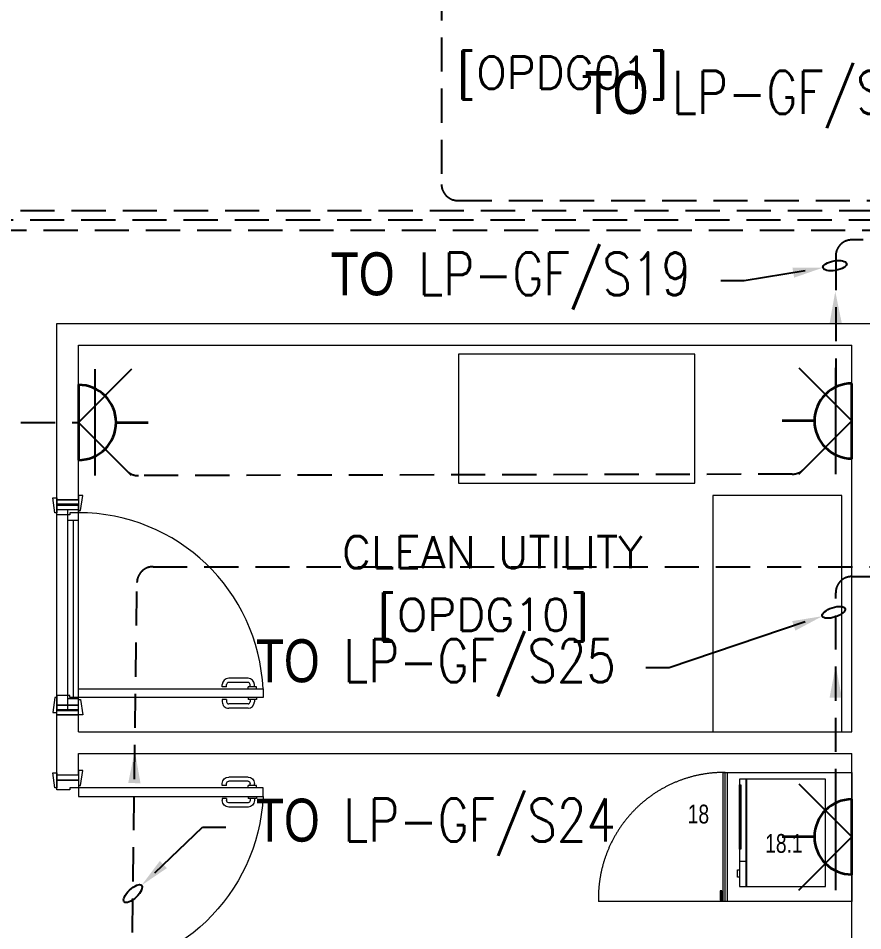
# Model space of a CAD drawing. Header units: inches. Extents: x -12418 to 57169, y -29325 to 19878.
# Drawn here: x 10218 to 14148, y -5573 to -1326 of the extents above; entities that cross this region are included whole.
import ezdxf
from ezdxf import colors
from ezdxf.entities.mleader import LeaderData, LeaderLine
from ezdxf.enums import TextEntityAlignment as Align
from ezdxf.math import Vec2, Vec3

# ---------------------------------------------------------------- set-up
doc = ezdxf.new("R2010")
doc.units = ezdxf.units.IN
doc.header["$LTSCALE"] = 25
doc.header["$MEASUREMENT"] = 0
for name, pattern in [('00-Ground Floor$0$DASHED', [0.75, 0.5, -0.25]), ('DASHDOT', [25.4, 12.7, -6.35, 0, -6.35]), ('HIDDEN', [9.525, 6.35, -3.175])]:
    doc.linetypes.add(name, pattern=pattern)
doc.layers.get('0').update_dxf_attribs({"color": 8})
doc.layers.get('Defpoints').update_dxf_attribs({"color": 8})
for name, color, linetype, lineweight in [('00-Ground Floor$0$72_EGR_BASE_TEXT', 252, 'Continuous', 5), ('00-Ground Floor$0$72_EGR_EQP_TAG', 142, 'Continuous', 5), ('00-Ground Floor$0$Aluminum', 251, 'Continuous', 5), ('00-Ground Floor$0$LOADING', 253, 'Continuous', 5), ('00-Ground Floor$0$Walls', 251, 'Continuous', 5), ('00-Ground Floor$0$Wooden Joinery', 251, 'Continuous', 5), ('E-LITE-CIRC @ 100', 6, 'Continuous', 25), ('E-LITE-CLNG-CNDT', 6, 'DASHDOT', 35), ('E-LITE-EXIT-NUMB', 6, 'Continuous', 25), ('E-POWR-FLOR-CNDT', 6, 'HIDDEN', 25), ('E-POWR-FLOR-CNDT @ 100', 6, 'HIDDEN', 25), ('E-POWR-WALL @ 100', 4, 'Continuous', 35)]:
    doc.layers.add(name, color=color, linetype=linetype, lineweight=lineweight)
doc.styles.add('00-Ground Floor$0$SIMPLEX', font='SIMPLEX.shx', dxfattribs={"height": 150})
doc.styles.add('00-Ground Floor$0$X3G_ENTITY_257CFD', font='swisscl.ttf', dxfattribs={"height": 200})
doc.styles.add('DC_Simplex', font='SIMPLEX.shx', dxfattribs={"width": 0.7})

# ---------------------------------------------------------------- blocks, each defined once
blk = doc.blocks.new('00-Ground Floor$0$A$C72370EFE')
at = {"layer": '00-Ground Floor$0$Wooden Joinery'}
for p, q in [((-0.01, -0.04), (-0.02, -0.04)), ((-0.01, -0.03), (-0.01, -0.07)), ((0, -0.03), (-0.01, -0.03)), ((0.04, -0.03), (0.05, -0.03)), ((0.05, -0.03), (0.05, -0.07)), ((0.05, -0.04), (0.06, -0.04)), ((-0.05, -0.07), (-0.05, -0.16)), ((-0.03, -0.07), (-0.03, -0.16)), ((-0.01, -0.06), (-0.02, -0.06)), ((0, -0.07), (-0.01, -0.07)), ((0.04, -0.07), (0.05, -0.07)), ((0.05, -0.06), (0.06, -0.06)), ((0.07, -0.07), (0.07, -0.16)), ((0.09, -0.07), (0.09, -0.16)), ((-0.01, -0.17), (-0.02, -0.17)), ((-0.01, -0.19), (-0.02, -0.19)), ((-0.01, -0.17), (-0.01, -0.19)), ((0.05, -0.17), (0.06, -0.17)), ((0.05, -0.17), (0.05, -0.19)), ((0.05, -0.19), (0.06, -0.19))]:
    blk.add_line(p, q, dxfattribs=at)
for centre, radius, start, end in [((-0.02, -0.07), 0.03, 90, 180), ((0.06, -0.07), 0.03, 0, 90), ((-0.02, -0.07), 0.01, 90, 180), ((0.06, -0.07), 0.01, 0, 90), ((-0.02, -0.16), 0.03, 180, 270), ((-0.02, -0.16), 0.01, 180, 270), ((0.06, -0.16), 0.01, 270, 0), ((0.06, -0.16), 0.03, 270, 0)]:
    blk.add_arc(centre, radius, start, end, dxfattribs=at)
blk = doc.blocks.new('00-Ground Floor$0$A$C5DAD61B4')
at = {"layer": '00-Ground Floor$0$Wooden Joinery'}
for points in [[(80, 959.1), (80, 969.1), (10, 979.1), (10, 959.1)], [(940, 959.1), (940, 969.1), (1010, 979.1), (1010, 959.1)], [(70, 859.1), (70, 849.1), (0, 839.1), (0, 859.1)], [(120, 859.1), (120, 0), (80, 0), (80, 859.1)], [(950, 859.1), (950, 849.1), (1020, 839.1), (1020, 859.1)]]:
    blk.add_lwpolyline(points, close=True, dxfattribs=at)
for points in [[(45, 859.1), (45, 959.1), (20, 959.1), (20, 859.1), (45, 859.1)], [(45, 859.1), (80, 859.1), (80, 899.1), (90, 899.1), (90, 959.1), (45, 959.1), (45, 859.1)], [(975, 859.1), (940, 859.1), (940, 899.1), (930, 899.1), (930, 959.1), (975, 959.1), (975, 859.1)], [(975, 859.1), (975, 959.1), (1000, 959.1), (1000, 859.1), (975, 859.1)]]:
    blk.add_lwpolyline(points, dxfattribs=at)
blk.add_arc((80, 859.1), 860, 272.666, 0, dxfattribs=at)
at = {"layer": '00-Ground Floor$0$Wooden Joinery', "xscale": 999.9999999998854, "yscale": 999.9999999998854, "zscale": 999.9999999998854, "rotation": 180}
blk.add_blockref('00-Ground Floor$0$A$C72370EFE', (120, 0), dxfattribs=at)
blk = doc.blocks.new('00-Ground Floor$0$MICROWAVE')
at = {"layer": '00-Ground Floor$0$LOADING'}
for p, q in [((35.6435, -3.5463), (35.6435, -3.9463)), ((36.1435, -3.5463), (35.6435, -3.5463)), ((35.6883, -3.5368), (35.7218, -3.5368)), ((35.6883, -3.5463), (35.6883, -3.5368)), ((35.7218, -3.5463), (35.6883, -3.5463)), ((35.7218, -3.5368), (35.7218, -3.5463)), ((35.7624, -3.5463), (35.7624, -3.5771)), ((35.818, -3.5463), (36.1181, -3.5463)), ((35.818, -3.5523), (35.818, -3.5463)), ((36.1181, -3.5523), (35.818, -3.5523)), ((36.1181, -3.5463), (36.1181, -3.5523)), ((36.1435, -3.9463), (36.1435, -3.5463)), ((35.6435, -3.5771), (36.1435, -3.5771)), ((35.6435, -3.5783), (36.1435, -3.5783)), ((35.6435, -3.5796), (36.1435, -3.5796)), ((35.6435, -3.5808), (36.1435, -3.5808)), ((35.6435, -3.9463), (36.1435, -3.9463))]:
    blk.add_line(p, q, dxfattribs=at)
blk = doc.blocks.new('00-Ground Floor$0$UNDER COUNTER FRIDGE')
at = {"layer": '00-Ground Floor$0$LOADING', "ltscale": 10}
blk.add_line((35.575, -3.49), (35.575, -2.89), dxfattribs=at)
at = {"layer": '00-Ground Floor$0$LOADING'}
for p, q in [((35.575, -3.47), (36.175, -3.47)), ((35.575, -4.07), (35.575, -3.47)), ((35.575, -3.48), (36.175, -3.48)), ((36.175, -3.47), (36.175, -4.07)), ((35.575, -3.49), (36.175, -3.49)), ((36.175, -4.07), (35.575, -4.07))]:
    blk.add_line(p, q, dxfattribs=at)
for points in [[(35.58, -3.4648), (35.6243, -3.4648), (35.6243, -3.4564), (35.58, -3.4564)], [(35.58, -3.47), (35.6031, -3.47), (35.6031, -3.4648), (35.58, -3.4648)]]:
    blk.add_lwpolyline(points, close=True, dxfattribs=at)
at = {"layer": '00-Ground Floor$0$LOADING', "linetype": '00-Ground Floor$0$DASHED', "ltscale": 10}
blk.add_arc((35.5899, -3.475), 0.5852, 359.5104, 91.4525, dxfattribs=at)
blk = doc.blocks.new('00-Ground Floor$0$A$C76ae8329')
at = {"layer": '00-Ground Floor$0$Aluminum'}
for p, q in [((202.1, 404.6), (1182.1, 404.6)), ((227.1, 404.6), (227.1, 304.6)), ((1157.1, 404.6), (1157.1, 304.6)), ((227.1, 354.6), (1157.1, 354.6)), ((277.1, 354.6), (277.1, 304.6)), ((1107.1, 354.6), (1107.1, 304.6)), ((202.1, 304.6), (1182.1, 304.6)), ((1107.1, 329.6), (277.1, 329.6))]:
    blk.add_line(p, q, dxfattribs=at)
at = {"layer": '00-Ground Floor$0$Walls'}
for p, q in [((202.1, 304.6), (202.1, 404.6)), ((202.1, 304.6), (202.1, 404.6)), ((202.1, 404.6), (202.1, 304.6)), ((1182.1, 304.6), (1182.1, 404.6)), ((1182.1, 304.6), (1182.1, 404.6)), ((1182.1, 404.6), (1182.1, 304.6))]:
    blk.add_line(p, q, dxfattribs=at)
blk = doc.blocks.new('00-Ground Floor')
at = {"layer": '00-Ground Floor$0$LOADING', "elevation": 0}
for points in [[(12266.9, -2890.1), (12266.9, -3490.1), (13366.9, -3490.1), (13366.9, -2890.1)], [(13450.1, -4647.4), (14050.1, -4647.4), (14050.1, -3547.4), (13450.1, -3547.4)]]:
    blk.add_lwpolyline(points, close=True, dxfattribs=at)
at = {"layer": '00-Ground Floor$0$Walls'}
for p, q in [((10397.9, -3567.4, 0), (10397.9, -2747.4, 0)), ((10397.9, -2747.4, 0), (14197.9, -2747.4, 0)), ((10497.9, -3567.4, 0), (10497.9, -2847.4, 0)), ((10497.9, -2847.4, 0), (14097.9, -2847.4, 0)), ((14097.9, -4647.4, 0), (14097.9, -2847.4, 0)), ((10497.9, -3567.4, 0), (10397.9, -3567.4, 0)), ((10397.9, -4847.4, 0), (10397.9, -4547.4, 0)), ((10497.9, -4547.4, 0), (10397.9, -4547.4, 0)), ((10497.9, -4647.4, 0), (10497.9, -4547.4, 0)), ((10497.9, -4647.4, 0), (14097.9, -4647.4, 0)), ((10497.9, -4847.4, 0), (10497.9, -4747.4, 0)), ((10497.9, -4747.4, 0), (14097.9, -4747.4, 0)), ((14097.9, -8477.4, 0), (14097.9, -4747.4, 0)), ((10397.9, -4847.4, 0), (10497.9, -4847.4, 0))]:
    blk.add_line(p, q, dxfattribs=at)
at = {"rotation": 90}
blk.add_blockref('00-Ground Floor$0$A$C76ae8329', (10802.6, -4769.6, 0), dxfattribs=at)
at = {"layer": '00-Ground Floor$0$LOADING', "xscale": 1000, "yscale": 1000, "zscale": 1000, "rotation": 89.99999999999999}
for name in ['00-Ground Floor$0$UNDER COUNTER FRIDGE', '00-Ground Floor$0$MICROWAVE']:
    blk.add_blockref(name, (10027.9, -41011.2, 0), dxfattribs=at)
at = {"layer": '00-Ground Floor$0$Wooden Joinery', "rotation": 89.99999999999999}
blk.add_blockref('00-Ground Floor$0$A$C5DAD61B4', (11357, -4567.4, 0), dxfattribs=at)
at = {"layer": '00-Ground Floor$0$Wooden Joinery', "xscale": -1, "rotation": 90}
blk.add_blockref('00-Ground Floor$0$A$C5DAD61B4', (11357, -4827.4, 0), dxfattribs=at)
at = {"layer": '00-Ground Floor$0$72_EGR_BASE_TEXT', "char_height": 150, "attachment_point": 2, "style": '00-Ground Floor$0$SIMPLEX'}
for s, insert in [('[OPDG01]', (12751.5, -1504.5, 0)), ('CLEAN UTILITY', (12424.6, -3736)), ('[OPDG10]', (12381.7, -4027.4, 0))]:
    blk.add_mtext(s, dxfattribs=dict(at, insert=insert))
at = {"layer": '00-Ground Floor$0$72_EGR_EQP_TAG', "char_height": 87.47, "attachment_point": 2, "style": '00-Ground Floor$0$X3G_ENTITY_257CFD'}
for s, insert in [('18', (13383.1, -4986.1, 0)), ('18.1', (13781, -5122.8, 0))]:
    blk.add_mtext(s, dxfattribs=dict(at, insert=insert))
blk = doc.blocks.new('*U47')
blk.add_line((0, 1.75), (0, 3.25))
blk.add_lwpolyline([(1.75, 0, 1), (-1.75, 0)], format="xyb", close=True)
at = {"layer": 'Defpoints'}
for p, q in [((-2.475, 2.475), (0, 0)), ((2.475, 2.475), (0, 0)), ((-2.475, 0.758), (2.475, 0.758))]:
    blk.add_line(p, q, dxfattribs=at)
at = {"layer": 'E-LITE-EXIT-NUMB', "style": 'DC_Simplex', "width": 0.7, "flags": 8}
blk.add_attdef('TYPE', text='', height=2, rotation=360, dxfattribs=at).set_placement((-2.682, 5.238), align=Align.RIGHT)
blk.add_attdef('CIRCUIT', (2.682, 5.238), '', height=2, rotation=360, dxfattribs=at)
blk = doc.blocks.new('*U48')
blk.add_line((0, -1.75), (0, -3.25))
blk.add_lwpolyline([(-1.75, 0, 1), (1.75, 0)], format="xyb", close=True)
at = {"layer": 'Defpoints'}
for p, q in [((-2.475, -2.475), (0, 0)), ((2.475, -2.475), (0, 0)), ((2.475, -0.758), (-2.475, -0.758))]:
    blk.add_line(p, q, dxfattribs=at)
at = {"layer": 'E-LITE-EXIT-NUMB', "style": 'DC_Simplex', "width": 0.7, "flags": 8}
blk.add_attdef('TYPE', text='', height=2, rotation=360, dxfattribs=at).set_placement((-2.682, 5.238), align=Align.RIGHT)
blk.add_attdef('CIRCUIT', (2.682, 5.238), '', height=2, rotation=360, dxfattribs=at)
blk = doc.blocks.new('ARR0W')
at = {"color": 45}
blk.add_ellipse((0, 0), major_axis=(0.4, 0), ratio=0.4, dxfattribs=at)
at = {"color": 45, "ltscale": 0.5}
blk.add_solid([(-1.4, 0.167), (-0.4, 0), (-1.4, -0.167)], dxfattribs=at)
blk = doc.blocks.new('*U61')
blk.add_hatch(color=256).paths.add_polyline_path([(-0.287, -0.004), (0.021, -1.5), (0.287, 0.004)])
blk = doc.blocks.new('*U62')
blk.add_hatch(color=256).paths.add_polyline_path([(-0.287, 0.004), (-0.02, -1.5), (0.287, -0.004)])
blk = doc.blocks.new('*U29')
blk.add_hatch(color=256).paths.add_polyline_path([(-0.287, 0), (0, -1.5), (0.287, 0)])

msp = doc.modelspace()

# ---------------------------------------------------------------- linework, layer by layer
at = {"layer": 'E-POWR-FLOR-CNDT', "elevation": 0}
for points in [[(12187.5, 965.9), (12187.5, -2099.2, 0.414214), (12262.5, -2174.2), (19333.9, -2174.2, -0.414214), (19408.9, -2249.2), (19408.9, -3006.5, 0.355654), (19468.7, -3080), (19849.5, -3158.7)], [(5152.1, -8332), (5152.1, -2295.1, -0.414214), (5227.1, -2220.1), (19288, -2220.1, -0.414214), (19363, -2295.1), (19363, -3005.3, 0.360948), (19424.2, -3079.1), (19849.5, -3158.7)], [(5581.7, -6980.5), (5705.4, -6856.7), (9709.3, -6856.7, 0.414214), (9784.3, -6781.7), (9784.3, -2386.8, -0.414214), (9859.3, -2311.8), (19196.3, -2311.8, -0.414214), (19271.3, -2386.8), (19271.3, -3009.4, 0.342218), (19327.6, -3082.1), (19849.5, -3158.7)], [(9321.7, -3370.7), (9462.9, -3229.4, -0.198912), (9516, -3207.4), (10497.9, -3207.4)], [(14022.1, -4978.4), (14022.1, -3999.5, -0.414214), (14097.1, -3924.5), (19196.3, -3924.5, 0.414214), (19271.3, -3849.5), (19271.3, -3353.9, -0.342218), (19327.6, -3281.3), (19849.5, -3204.6)], [(13974.2, -3324), (13872.3, -3425.8, -0.198309), (13819.5, -3447.8), (10776.6, -3454.8, -0.199516), (10723.4, -3432.9), (10621.7, -3331.2)]]:
    msp.add_lwpolyline(points, format="xyb", dxfattribs=at)
at = {"layer": 'E-POWR-FLOR-CNDT'}
for points in [[(19849.5, -3158.7), (19373.5, -3082.1, -0.342218), (19317.2, -3009.4), (19317.2, -2340.9, 0.414214), (19242.2, -2265.9), (7780.8, -2265.9, 0.414214), (7705.8, -2340.9), (7705.8, -3047.4)], [(19849.5, -3158.7), (19281.8, -3082.1, -0.342218), (19225.5, -3009.4), (19225.5, -2432.6, 0.414214), (19150.5, -2357.6), (14097.1, -2357.6, 0.414214), (14022.1, -2432.6), (14022.1, -3042.5)], [(10621.7, -5973.7), (10723.9, -5871.5, 0.195533), (10745.8, -5819.4), (10770.1, -3952.6, -0.410407), (10845.1, -3878.6), (19150.5, -3878.6, 0.414214), (19225.5, -3803.6), (19225.5, -3353.9, -0.342218), (19281.8, -3281.3), (19849.5, -3204.6)]]:
    msp.add_lwpolyline(points, format="xyb", dxfattribs=at)

# ---------------------------------------------------------------- block references
at = {"layer": 'E-LITE-CLNG-CNDT'}
msp.add_blockref('00-Ground Floor', (0, 0), dxfattribs=at)
at = {"layer": 'E-POWR-FLOR-CNDT @ 100', "xscale": 100, "yscale": 100, "zscale": 100, "rotation": 180}
for name, p in [('*U61', (14022.1, -2747.4)), ('*U29', (14022.1, -4488.9, 0)), ('*U62', (10758, -4886))]:
    msp.add_blockref(name, p, dxfattribs=at)
at = {"layer": 'E-POWR-WALL @ 100', "xscale": 100, "yscale": 100, "zscale": 100, "rotation": 90.00000000000001}
for name, p in [('*U48', (10497.9, -3207.4, 0)), ('*U47', (14097.9, -3200.2, 0)), ('*U47', (14097.9, -5136.1, 0))]:
    msp.add_blockref(name, p, dxfattribs=at)

# ---------------------------------------------------------------- leaders
at = {"layer": 'E-LITE-CIRC @ 100'}
ml = msp.add_multileader_mtext('Standard', dxfattribs=at)
ml.set_content('{\\Fdc_el_romans|c0;\\W0.8;TO\\Fromans|c0; \\Fsimplex|c0;LP-GF/S1}', color=256, style='DC_Simplex')
ml.set_leader_properties()
ml.set_arrow_properties(name='ARR0W')
ml.build(insert=Vec2(0, 0))
ml.multileader.update_dxf_attribs({"dogleg_length": 200, "arrow_head_size": 140, "scale": 100})
ctx = ml.context
ctx.base_point, ctx.scale, ctx.char_height, ctx.arrow_head_size, ctx.landing_gap_size, ctx.plane_origin, ctx.plane_x_axis, ctx.plane_y_axis = Vec3(12644, -1704.8), 100, 200, 140, 140, Vec3(30255.8, -9780.8), Vec3(1, 0.000001, 0), Vec3(-0.000001, 1, 0)
ctx.text_align_type = 2
notes = []
notes.append((ctx, [(1, (1, 1, 0), (14640.4, -1704.8), (-1, -0.000001, 0), 108.8, [(0, [(15304.2, -1819.7)], 0, [])])]))
ctx.mtext.insert, ctx.mtext.text_direction, ctx.mtext.rotation, ctx.mtext.alignment, ctx.mtext.flow_direction = Vec3(14391.7, -1571.5), Vec3(1, 0.000001, 0), 0.000001, 3, 5
ml = msp.add_multileader_mtext('Standard', dxfattribs=at)
ml.set_content('{\\Fdc_el_romans|c0;\\W0.8;TO\\Fromans|c0; \\Fsimplex|c0;LP-GF/S19}', color=256, style='DC_Simplex')
ml.set_leader_properties()
ml.set_arrow_properties(name='ARR0W')
ml.build(insert=Vec2(0, 0))
ml.multileader.update_dxf_attribs({"dogleg_length": 200, "arrow_head_size": 140, "scale": 100})
ctx = ml.context
ctx.base_point, ctx.scale, ctx.char_height, ctx.arrow_head_size, ctx.landing_gap_size, ctx.plane_origin, ctx.plane_x_axis, ctx.plane_y_axis = Vec3(11416.8, -2548.9), 100, 200, 140, 140, Vec3(28871.4, -8169.5), Vec3(1, 0.000001, 0), Vec3(-0.000001, 1, 0)
ctx.text_align_type = 2
notes.append((ctx, [(1, (1, 1, 0), (13596.1, -2548.9), (-1, -0.000001, 0), 108.8, [(0, [(14017.9, -2477.5)], 0, [])])]))
ctx.mtext.insert, ctx.mtext.text_direction, ctx.mtext.rotation, ctx.mtext.alignment, ctx.mtext.flow_direction = Vec3(13347.3, -2415.6), Vec3(1, 0.000001, 0), 0.000001, 3, 5
ml = msp.add_multileader_mtext('Standard', dxfattribs=at)
ml.set_content('{\\Fdc_el_romans|c0;\\W0.8;TO\\Fromans|c0; \\Fsimplex|c0;LP-GF/S25}', color=256, style='DC_Simplex')
ml.set_leader_properties()
ml.set_arrow_properties(name='ARR0W')
ml.build(insert=Vec2(0, 0))
ml.multileader.update_dxf_attribs({"dogleg_length": 200, "arrow_head_size": 140, "scale": 100})
ctx = ml.context
ctx.base_point, ctx.scale, ctx.char_height, ctx.arrow_head_size, ctx.landing_gap_size, ctx.plane_origin, ctx.plane_x_axis, ctx.plane_y_axis = Vec3(11030.3, -4349.8, 0), 100, 200, 140, 140, Vec3(25324, -10524, 0), Vec3(1, 0.000001, 0), Vec3(-0.000001, 1, 0)
ctx.text_align_type = 2
notes.append((ctx, [(1, (1, 1, 0), (13247.7, -4349.8, 0), (-1, -0.000001, 0), 108.8, [(0, [(14012.7, -4091, 0)], 0, [])])]))
ctx.mtext.insert, ctx.mtext.text_direction, ctx.mtext.rotation, ctx.mtext.alignment, ctx.mtext.flow_direction = Vec3(12998.9, -4216.4, 0), Vec3(1, 0.000001, 0), 0.000001, 3, 5
ml = msp.add_multileader_mtext('Standard', dxfattribs=at)
ml.set_content('{\\Fdc_el_romans|c0;\\W0.8;TO\\Fromans|c0; \\Fsimplex|c0;LP-GF/S24}', color=256, style='DC_Simplex')
ml.set_leader_properties()
ml.set_arrow_properties(name='ARR0W')
ml.build(insert=Vec2(0, 0))
ml.multileader.update_dxf_attribs({"dogleg_length": 200, "arrow_head_size": 140, "scale": 100})
ctx = ml.context
ctx.base_point, ctx.scale, ctx.char_height, ctx.arrow_head_size, ctx.landing_gap_size, ctx.plane_origin, ctx.plane_x_axis, ctx.plane_y_axis = Vec3(11183.7, -5091.4), 100, 200, 140, 140, Vec3(25850.6, -11541.9), Vec3(1, 0.000001, 0), Vec3(-0.000001, 1, 0)
notes.append((ctx, [(0, (1, 1, 0), (11074.9, -5091.4), (1, 0.000001, 0), 108.8, [(0, [(10751.3, -5400)], 0, [])])]))
ctx.mtext.insert, ctx.mtext.text_direction, ctx.mtext.rotation, ctx.mtext.flow_direction = Vec3(11323.7, -4958.1), Vec3(1, 0.000001, 0), 0.000001, 5
for ctx, leaders in notes:
    for number, flags, end, landing, length, lines in leaders:
        leader = LeaderData()
        leader.index, (leader.has_last_leader_line, leader.has_dogleg_vector, leader.attachment_direction) = number, flags
        leader.last_leader_point, leader.dogleg_vector, leader.dogleg_length = Vec3(end), Vec3(landing), length
        for number, points, colour, breaks in lines:
            line = LeaderLine()
            line.index, line.vertices, line.color, line.breaks = number, Vec3.list(points), colors.encode_raw_color(colour), breaks
            leader.lines.append(line)
        ctx.leaders.append(leader)

doc.saveas('drawing.dxf')
